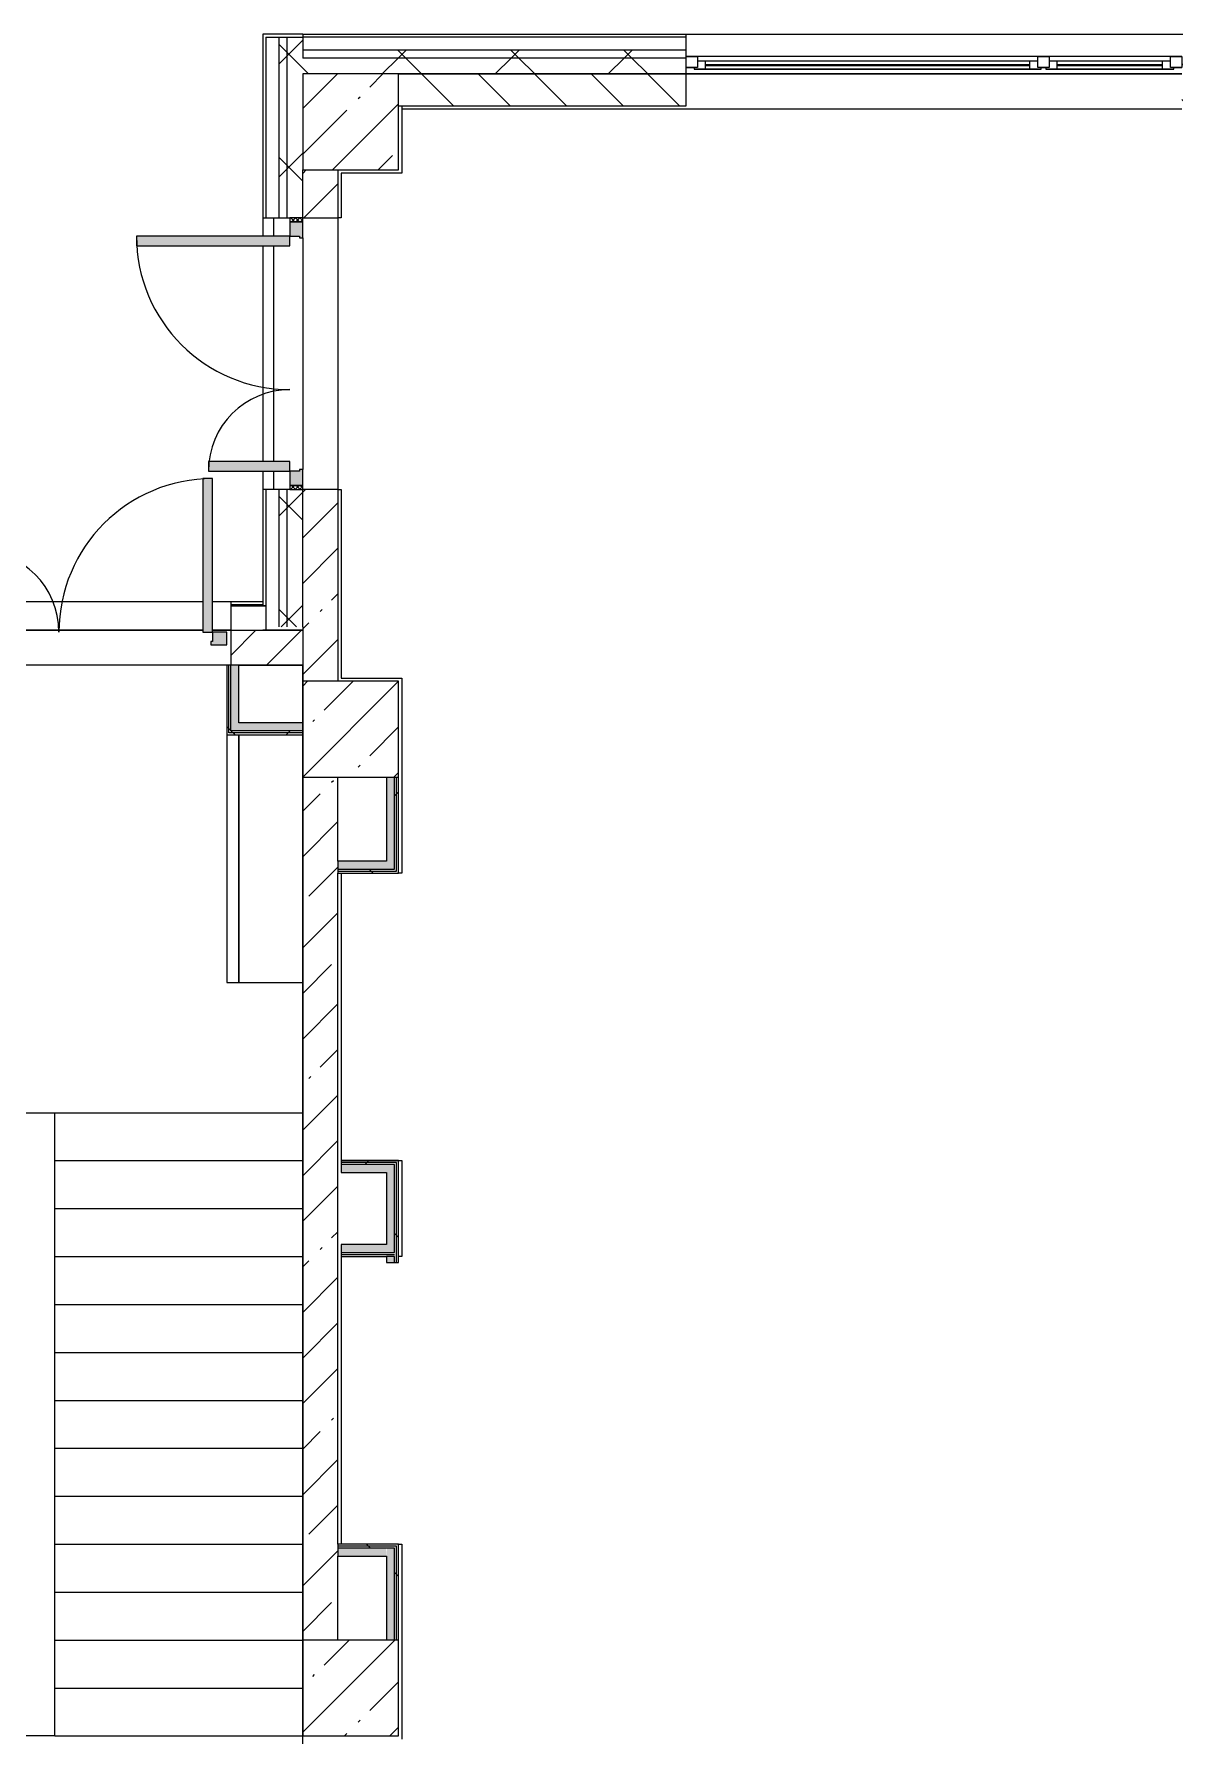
# Model space of a CAD drawing. Header units: millimetres. Extents: x 81610 to 276841, y -8553 to 29000.
# Drawn here: x 190310 to 197448, y 16700 to 27350 of the extents above; entities that cross this region are included whole.
import ezdxf

# ---------------------------------------------------------------- set-up
doc = ezdxf.new("R2010")
doc.units = ezdxf.units.MM
for name, color, linetype, lineweight, true_color in [('A-DOOR-3', 7, 'Continuous', 5, 0xe2e2e2), ('A-DOOR-4', 7, 'Continuous', 5, 0xaaaaaa), ('A-DOOR-FRAM-3', 7, 'Continuous', 5, 0xaaaaaa), ('A-FLOR-2', 7, 'Continuous', 5, 0xaaaaaa), ('I-WALL-2', 7, 'Continuous', 5, 0xe7e7e7), ('I-WALL-3', 7, 'Continuous', 9, 0xe7e7e7)]:
    doc.layers.add(name, color=color, linetype=linetype, lineweight=lineweight, true_color=true_color)
for name, color, linetype, lineweight in [('A-GLAZ-3', 7, 'Continuous', 5), ('A-WALL', 7, 'Continuous', 9), ('A-WALL-5', 7, 'Continuous', 5), ('I-WALL-4', 7, 'Continuous', 5), ('S-COLS-3', 7, 'Continuous', 5), ('S-STRS-MBND-1', 7, 'Continuous', 5)]:
    doc.layers.add(name, color=color, linetype=linetype, lineweight=lineweight)
pattern_1 = [(45, (149830.96, 0), (-353.5534, 353.5534), []), (135, (149830.96, 0), (-353.5534, -353.5534), [])]
pattern_2 = [(45, (149830.96, 0), (-285.123, 285.123), []), (45, (150116.1, 0), (-285.123, 285.123), [504.031, -100.806, 16.764, -84.042])]
pattern_3 = [(45, (149830.96, 0), (-530.33, 530.33), []), (135, (149830.96, 0), (-530.33, -530.33), [])]

# ---------------------------------------------------------------- blocks, each defined once
blk = doc.blocks.new('BSC_Колонна _Прямоугольная - 600х600-V38-1_11_3_птичка')
at = {"layer": 'S-COLS-3'}
h = blk.add_hatch(dxfattribs=at)
h.set_pattern_fill('FP_84', color=256, style=0, pattern_type=2)
h.set_pattern_definition([(45, (-42460, -26800), (-285.123, 285.123), []), (45, (-42174.88, -26800), (-285.123, 285.123), [504.031, -100.806, 16.764, -84.042])])
h.paths.add_polyline_path([(-60, -300), (300, -300), (300, 300), (-300, 300), (-300, -300), (-80, -300)])
for p, q in [((300, 300), (-300, 300)), ((-300, 300), (-300, -300)), ((300, -300), (300, 300)), ((-300, -300), (300, -300))]:
    blk.add_line(p, q, dxfattribs=at)
blk = doc.blocks.new('BSC_Колонна _Прямоугольная - 600х600-V48-1_11_3_птичка')
at = {"layer": 'S-COLS-3'}
h = blk.add_hatch(dxfattribs=at)
h.set_pattern_fill('FP_95', color=256, style=0, pattern_type=2)
h.set_pattern_definition([(45, (-42460, -17000), (-285.123, 285.123), []), (45, (-42174.88, -17000), (-285.123, 285.123), [504.031, -100.806, 16.764, -84.042])])
h.paths.add_polyline_path([(-60, -300), (300, -300), (300, 300), (-300, 300), (-300, -300)])
for p, q in [((300, 300), (-300, 300)), ((-300, 300), (-300, -300)), ((300, -300), (300, 300)), ((-300, -300), (300, -300))]:
    blk.add_line(p, q, dxfattribs=at)
blk = doc.blocks.new('BSC_Колонна _Прямоугольная - 600х600-V49-1_11_3_птичка')
at = {"layer": 'S-COLS-3'}
h = blk.add_hatch(dxfattribs=at)
h.set_pattern_fill('FP_96', color=256, style=0, pattern_type=2)
h.set_pattern_definition([(45, (-42460, -23000), (-285.123, 285.123), []), (45, (-42174.88, -23000), (-285.123, 285.123), [504.031, -100.806, 16.764, -84.042])])
h.paths.add_polyline_path([(300, -300), (300, 300), (-300, 300), (-300, -300), (172, -300)])
for p, q in [((300, 300), (-300, 300)), ((-300, 300), (-300, -300)), ((300, -300), (300, 300)), ((-300, -300), (300, -300))]:
    blk.add_line(p, q, dxfattribs=at)
blk = doc.blocks.new('110_Дверь_СКБ_2Ст_Наружная - ДН-1_л__ Двухстворчатая 1350 х3200 _ЛК_ в свету с верхним остеклением 2-22448815-1_11_3_птичка')
at = {"layer": 'A-DOOR-3'}
for points in [[(754.5, -91), (754.5, 869), (694.5, 869), (694.5, -91)], [(-655.5, -91), (-655.5, 419), (-715.5, 419), (-715.5, -91)]]:
    blk.add_hatch(color=256, dxfattribs=at).paths.add_polyline_path(points)
h = blk.add_hatch(color=256, dxfattribs=at)
h.paths.add_polyline_path([(754.5, -171), (844.5, -171), (844.5, -91), (754.5, -91), (754.5, -151), (744.5, -151), (744.5, -171)])
h.paths.add_polyline_path([(-715.5, -171), (-705.5, -171), (-705.5, -151), (-715.5, -151), (-715.5, -91), (-805.5, -91), (-805.5, -171)])
at = {"layer": 'A-DOOR-4'}
for p, q in [((754.5, 869), (694.5, 869)), ((694.5, 869), (694.5, -91)), ((754.5, -91), (754.5, 869)), ((-715.5, 419), (-715.5, -91)), ((-655.5, 419), (-715.5, 419)), ((-655.5, -91), (-655.5, 419)), ((-715.5, -91), (-655.5, -91)), ((694.5, -91), (754.5, -91))]:
    blk.add_line(p, q, dxfattribs=at)
for centre, radius, start, end in [((754.5, -91), 960, 90, 180), ((-715.5, -91), 510, 0, 90)]:
    blk.add_arc(centre, radius, start, end, dxfattribs=at)
at = {"layer": 'A-DOOR-FRAM-3'}
for p, q in [((-715.5, -91), (-805.5, -91)), ((-805.5, -91), (-805.5, -171)), ((-715.5, -151), (-715.5, -91)), ((754.5, -91), (754.5, -151)), ((844.5, -91), (754.5, -91)), ((844.5, -171), (844.5, -91)), ((-805.5, -171), (-705.5, -171)), ((-705.5, -151), (-715.5, -151)), ((-705.5, -171), (-705.5, -151)), ((754.5, -151), (744.5, -151)), ((744.5, -151), (744.5, -171)), ((744.5, -171), (844.5, -171))]:
    blk.add_line(p, q, dxfattribs=at)
blk = doc.blocks.new('120_Окно_СКБ_2Ст - 120_Окно_СКБ_2Ст 3100х2500 _мал_створка слева_-22273855-1_11_3_птичка')
at = {"layer": 'A-GLAZ-3'}
for p, q in [((-1550, -75), (-1550, -5)), ((-1550, -5), (-1480, -5)), ((1550, -5), (-1550, -5)), ((-1480, -75), (-1550, -75)), ((-1550, -75), (-1500, -75)), ((-1480, -75), (-1500, -75)), ((-1500, -75), (-1500, -85)), ((-1500, -85), (670, -85)), ((670, -85), (-1500, -85)), ((-1480, -5), (-1480, -75)), ((650, -35), (-1480, -35)), ((-1480, -35), (-1480, -75)), ((-1430, -85), (-1430, -35)), ((-1430, -55), (600, -55)), ((600, -65), (-1430, -65)), ((600, -85), (600, -35)), ((650, -75), (650, -5)), ((650, -5), (720, -5)), ((650, -75), (650, -35)), ((720, -75), (650, -75)), ((670, -75), (650, -75)), ((670, -75), (700, -75)), ((670, -85), (670, -75)), ((720, -75), (700, -75)), ((700, -75), (700, -85)), ((700, -85), (1500, -85)), ((1500, -85), (700, -85)), ((720, -5), (720, -75)), ((1480, -35), (720, -35)), ((720, -35), (720, -75)), ((770, -85), (770, -35)), ((770, -55), (1430, -55)), ((1430, -65), (770, -65)), ((1430, -85), (1430, -35)), ((1480, -75), (1480, -5)), ((1480, -5), (1550, -5)), ((1480, -75), (1480, -35)), ((1550, -75), (1480, -75)), ((1500, -75), (1480, -75)), ((1500, -75), (1550, -75)), ((1500, -85), (1500, -75)), ((1550, -5), (1550, -75))]:
    blk.add_line(p, q, dxfattribs=at)
blk = doc.blocks.new('110_Дверь_СКБ_2Ст_Наружная - ДН-1_л__ Двухстворчатая 1350 х3200 _ЛК_ в свету с верхним остеклением EI30-23529464-1_11_3_птичка')
at = {"layer": 'A-DOOR-3'}
for points in [[(694.5, 105), (694.5, -45), (754.5, -45), (754.5, 915), (694.5, 915), (694.5, 125)], [(-715.5, -25), (-715.5, -45), (-655.5, -45), (-655.5, 465), (-715.5, 465), (-715.5, 12.4)]]:
    blk.add_hatch(color=256, dxfattribs=at).paths.add_polyline_path(points)
h = blk.add_hatch(color=256, dxfattribs=at)
h.paths.add_polyline_path([(-805.5, -125), (-705.5, -125), (-705.5, -105), (-715.5, -105), (-715.5, -45), (-805.5, -45)])
h.paths.add_polyline_path([(744.5, -125), (844.5, -125), (844.5, -45), (754.5, -45), (754.5, -105), (744.5, -105)])
at = {"layer": 'A-DOOR-4'}
h = blk.add_hatch(dxfattribs=at)
h.set_pattern_fill('FP_167', color=256, style=0, pattern_type=2)
h.set_pattern_definition([(135, (1451.41, 189.685), (-14.14214, -14.14214), []), (225, (1451.41, 189.685), (14.14214, -14.14214), [])])
h.paths.add_polyline_path([(844.5, -125), (869.5, -125), (869.5, -45), (844.5, -45), (844.5, -105)])
at = {"layer": 'A-DOOR-FRAM-3'}
h = blk.add_hatch(dxfattribs=at)
h.set_pattern_fill('FP_168', color=256, style=0, pattern_type=2)
h.set_pattern_definition([(45, (-671.384, 189.685), (-14.1421, 14.1421), []), (135, (-671.384, 189.685), (-14.1421, -14.1421), [])])
h.paths.add_polyline_path([(-830.5, -45), (-830.5, -125), (-805.5, -125), (-805.5, -45)])
at = {"layer": 'A-DOOR-4'}
for p, q in [((754.5, 915), (694.5, 915)), ((694.5, 915), (694.5, -45)), ((754.5, -45), (754.5, 915)), ((-715.5, 465), (-715.5, -45)), ((-655.5, 465), (-715.5, 465)), ((-655.5, -45), (-655.5, 465)), ((-715.5, -45), (-655.5, -45)), ((694.5, -45), (754.5, -45))]:
    blk.add_line(p, q, dxfattribs=at)
for centre, radius, start, end in [((754.5, -45), 960, 90, 180), ((-715.5, -45), 510, 0, 90)]:
    blk.add_arc(centre, radius, start, end, dxfattribs=at)
at = {"layer": 'A-DOOR-FRAM-3'}
for p, q in [((-805.5, -45), (-830.5, -45)), ((-830.5, -45), (-830.5, -125)), ((-715.5, -45), (-805.5, -45)), ((-805.5, -45), (-805.5, -125)), ((-805.5, -125), (-805.5, -45)), ((-715.5, -105), (-715.5, -45)), ((-705.5, -105), (-715.5, -105)), ((-705.5, -125), (-705.5, -105)), ((754.5, -105), (744.5, -105)), ((744.5, -105), (744.5, -125)), ((754.5, -45), (754.5, -105)), ((844.5, -45), (754.5, -45)), ((844.5, -125), (844.5, -45)), ((869.5, -45), (844.5, -45)), ((844.5, -45), (844.5, -125)), ((869.5, -125), (869.5, -45)), ((-830.5, -125), (-805.5, -125)), ((-805.5, -125), (-705.5, -125)), ((744.5, -125), (844.5, -125)), ((844.5, -125), (869.5, -125))]:
    blk.add_line(p, q, dxfattribs=at)
blk = doc.blocks.new('Зашивка приборов отопления6 - Зашивка приборов отопления-33276534-1_11_3_птичка')
at = {"layer": 'A-WALL-5'}
for p, q in [((75235, 535), (73685, 535)), ((73685, 535), (73685, 460)), ((73685, 460), (73685, 60)), ((75235, 460), (73685, 460)), ((73685, 460), (73685, 60)), ((73685, 460), (75235, 460))]:
    blk.add_line(p, q, dxfattribs=at)

msp = doc.modelspace()

# ---------------------------------------------------------------- hatches: boundary and pattern name
at = {"layer": 'A-WALL-5'}
h = msp.add_hatch(dxfattribs=at)
h.set_pattern_fill('FP_65', color=256, style=0, pattern_type=2)
h.set_pattern_definition(pattern_1)
h.paths.add_polyline_path([(191841, 23639.7), (191891, 23641.9), (191891, 24500), (191841, 24500), (191841, 23640.3)])
h.paths.add_polyline_path([(191891, 26200), (191891, 27330), (191841, 27330), (191841, 26200), (191881, 26200)])
h = msp.add_hatch(dxfattribs=at)
h.set_pattern_fill('FP_65', color=256, style=0, pattern_type=2)
h.set_pattern_definition(pattern_1)
h.paths.add_polyline_path([(191971.2, 23639.7), (191991, 23641.9), (191991, 24500), (191891, 24500), (191891, 23639.7), (191970.1, 23639.7)])
h.paths.add_polyline_path([(191911, 26200), (191991, 26200), (191991, 27330), (191891, 27330), (191891, 26200)])
h = msp.add_hatch(dxfattribs=at)
h.set_pattern_fill('FP_65', color=256, style=0, pattern_type=2)
h.set_pattern_definition(pattern_1)
h.paths.add_polyline_path([(233256.1, 27200), (234801, 27200), (234801, 27250), (230181, 27250), (230181, 27200), (233056.1, 27200)])
h.paths.add_polyline_path([(220641, 27200), (220641, 27250), (218041, 27250), (218041, 27200), (220141, 27200)])
h.paths.add_polyline_path([(216591, 27200), (216941, 27200), (216941, 27250), (215991, 27250), (215991, 27200)])
h.paths.add_polyline_path([(222741, 27200), (224081, 27200), (224081, 27250), (222741, 27250), (222741, 27210)])
h.paths.add_polyline_path([(227081, 27200), (227081, 27250), (226181, 27250), (226181, 27200), (226581, 27200)])
h.paths.add_polyline_path([(207536, 27200), (207536, 27250), (206691, 27250), (206691, 27200)])
h.paths.add_polyline_path([(210123.1, 27200), (210891, 27200), (210891, 27250), (209836, 27250), (209836, 27200)])
h.paths.add_polyline_path([(198591, 27200), (198591, 27250), (197491, 27250), (197491, 27200), (197991, 27200)])
h.paths.add_polyline_path([(204591, 27200), (204591, 27250), (203691, 27250), (203691, 27200), (204546.2, 27200)])
h.paths.add_polyline_path([(201591, 27200), (201591, 27250), (200691, 27250), (200691, 27200)])
h.paths.add_polyline_path([(194391, 27200), (194391, 27250), (191991, 27250), (191991, 27200), (193392.5, 27200)])
h = msp.add_hatch(dxfattribs=at)
h.set_pattern_fill('FP_65', color=256, style=0, pattern_type=2)
h.set_pattern_definition(pattern_1)
h.paths.add_polyline_path([(192591, 27100), (194391, 27100), (194391, 27200), (191991, 27200), (191991, 27100)])
h.paths.add_polyline_path([(210591, 27100), (210891, 27100), (210891, 27200), (209836, 27200), (209836, 27100), (210123.1, 27100)])
h.paths.add_polyline_path([(233931, 27100), (234801, 27100), (234796.4, 27200), (230181, 27198.1), (230181, 27100), (233256.1, 27100)])
h.paths.add_polyline_path([(201231, 27100), (201591, 27100), (201591, 27200), (200691, 27200), (200691, 27100)])
h.paths.add_polyline_path([(203691, 27100), (204591, 27100), (204591, 27200), (203691, 27200), (203691, 27140)])
h.paths.add_polyline_path([(197691, 27100), (198591, 27100), (198591, 27200), (197491, 27200), (197491, 27100)])
h.paths.add_polyline_path([(216909, 27100), (216909, 27102), (216909, 27110), (216941, 27110), (216941, 27200), (215991, 27200), (215991, 27100), (216891, 27100)])
h.paths.add_polyline_path([(207536, 27100), (207536, 27200), (206691, 27200), (206691, 27100), (207181, 27100)])
h.paths.add_polyline_path([(226581, 27100), (227081, 27100), (227081, 27200), (226181, 27200), (226181, 27100)])
h.paths.add_polyline_path([(218073, 27100), (220641, 27100), (220641, 27200), (218041, 27200), (218041, 27110), (218073, 27110), (218073, 27102), (218041, 27100)])
h.paths.add_polyline_path([(223371, 27100), (224081, 27100), (224081, 27200), (222741, 27200), (222741, 27100)])
h = msp.add_hatch(dxfattribs=at)
h.set_pattern_fill('FP_76', color=256, style=0, pattern_type=2)
h.set_pattern_definition([(135, (149830.96, 0), (-176.7767, -176.7767), [])])
h.paths.add_polyline_path([(207181, 26900), (207536, 26900), (207536, 27100), (206691, 27100), (206691, 26900)])
h.paths.add_polyline_path([(192591, 26900), (194391, 26900), (194391, 27100), (192591, 27100), (192591, 27061.4)])
h.paths.add_polyline_path([(200828.3, 26900), (201591, 26900), (201591, 27100), (200691, 27100), (200691, 26900)])
h.paths.add_polyline_path([(203691, 26900), (203991, 26900), (203991, 27100), (203691, 27100), (203691, 26969.4)])
h.paths.add_polyline_path([(230481, 26900), (230481, 27100), (230181, 27100), (230181, 26900)])
h.paths.add_polyline_path([(210591, 26900), (210891, 26900), (210891, 27100), (210591, 27100), (210591, 26953.9)])
h.paths.add_polyline_path([(226581, 26900), (226581, 27100), (226181, 27100), (226181, 26900), (226259.1, 26900)])
h.paths.add_polyline_path([(216891, 26900), (216891, 27100), (216591, 27100), (216591, 26900)])
h.paths.add_polyline_path([(209836, 26900), (209991, 26900), (209991, 27100), (209836, 27100), (209836, 26936.5)])
h.paths.add_polyline_path([(218037, 26900), (220141, 26900), (220141, 27100), (218037, 27100), (218037, 27091.3)])
h.paths.add_polyline_path([(224081, 26900), (224081, 27100), (223871, 27100), (223871, 26900)])
h.paths.add_polyline_path([(223371, 26900), (223371, 27100), (222741, 27100), (222741, 26900)])
h.paths.add_polyline_path([(197491, 26900), (197991, 26900), (197991, 27100), (197491, 27100), (197491, 27079.6)])
h = msp.add_hatch(dxfattribs=at)
h.set_pattern_fill('FP_65', color=256, style=0, pattern_type=2)
h.set_pattern_definition(pattern_1)
h.paths.add_polyline_path([(188370.5, 23620), (188741, 23620), (188741, 23769.7), (188321, 23769.7), (188323.3, 23620)])
h.paths.add_polyline_path([(189641, 23620), (189841, 23620), (189841, 23769.7), (189641, 23769.7), (189641, 23627.7)])
h.paths.add_polyline_path([(191741, 23620), (191761, 23620), (191761, 23769.7), (191541, 23769.7), (191541, 23620), (191591, 23620)])
at = {"layer": 'I-WALL-2'}
for points in [[(192566, 22125), (192566, 22700), (192516, 22700), (192516, 22125)], [(192231, 22125), (192516, 22125), (192516, 22175), (192211, 22175), (192211, 22125)], [(192232, 20225), (192516, 20225), (192516, 20275), (192232, 20275)], [(192516, 19725), (192516, 19775), (192232, 19775), (192232, 19725)], [(192516, 17825), (192511.2, 17875), (192211, 17875), (192211, 17825)], [(192516, 17300), (192566, 17300), (192566, 17875), (192516, 17875), (192516, 17825)]]:
    msp.add_hatch(color=256, dxfattribs=at).paths.add_polyline_path(points)
h = msp.add_hatch(color=256, dxfattribs=at)
h.paths.add_polyline_path([(192516, 19662.5), (192566, 19662.5), (192566, 19700), (192516, 19700)])
h.paths.add_polyline_path([(192566, 19725), (192566, 20275), (192516, 20275), (192516, 19725), (192556.6, 19725)])
at = {"layer": 'I-WALL-3'}
for points in [[(191541, 22990), (191591, 22990), (191591, 23400), (191541, 23400), (191541, 23067)], [(191884.6, 22990), (191991, 22990), (191991, 23040), (191591, 23040), (191591, 22990), (191839.6, 22990)]]:
    msp.add_hatch(color=256, dxfattribs=at).paths.add_polyline_path(points)
at = {"layer": 'I-WALL-4'}
h = msp.add_hatch(dxfattribs=at)
h.set_pattern_fill('FP_45', color=256, style=0, pattern_type=2)
h.set_pattern_definition(pattern_2)
h.paths.add_polyline_path([(192120.4, 23300), (192211, 23300), (192211, 24500), (191991, 24500), (191991, 23300), (191998.3, 23300)])
h.paths.add_polyline_path([(192211, 26200), (192211, 26500), (191991, 26500), (191991, 26200), (192027.1, 26200)])
h = msp.add_hatch(dxfattribs=at)
h.set_pattern_fill('FP_45', color=256, style=0, pattern_type=2)
h.set_pattern_definition(pattern_2)
h.paths.add_polyline_path([(191541, 23400), (191991, 23400), (191985.9, 23620), (191541, 23619.7)])
h.paths.add_polyline_path([(189841, 23400), (189841, 23620), (189641, 23619.7), (189641, 23400), (189674.6, 23400)])
h.paths.add_polyline_path([(188591, 23400), (188741, 23400), (188741, 23620), (188371, 23619.7), (188371, 23420.3), (188591, 23420.3)])
h = msp.add_hatch(dxfattribs=at)
h.set_pattern_fill('FP_181', color=256, style=0, pattern_type=2)
h.set_pattern_definition(pattern_3)
h.paths.add_polyline_path([(191528.5, 22965), (191528.5, 23400), (191516, 23400), (191516, 22965)])
h = msp.add_hatch(dxfattribs=at)
h.set_pattern_fill('FP_181', color=256, style=0, pattern_type=2)
h.set_pattern_definition(pattern_3)
h.paths.add_polyline_path([(191528.5, 22977.5), (191541, 22977.5), (191541, 23400), (191528.5, 23400)])
h = msp.add_hatch(dxfattribs=at)
h.set_pattern_fill('FP_181', color=256, style=0, pattern_type=2)
h.set_pattern_definition(pattern_3)
h.paths.add_polyline_path([(191893.8, 22965), (191991, 22965), (191991, 22977.5), (191528.5, 22975), (191533.6, 22965), (191891.7, 22965)])
h = msp.add_hatch(dxfattribs=at)
h.set_pattern_fill('FP_181', color=256, style=0, pattern_type=2)
h.set_pattern_definition(pattern_3)
h.paths.add_polyline_path([(191991, 22977.5), (191991, 22990), (191541, 22990), (191541, 22977.5), (191889.2, 22977.5)])
h = msp.add_hatch(dxfattribs=at)
h.set_pattern_fill('FP_45', color=256, style=0, pattern_type=2)
h.set_pattern_definition(pattern_2)
h.paths.add_polyline_path([(192211, 17300), (192211, 22700), (191991, 22700), (191991, 17300)])
h = msp.add_hatch(dxfattribs=at)
h.set_pattern_fill('FP_181', color=256, style=0, pattern_type=2)
h.set_pattern_definition(pattern_3)
h.paths.add_polyline_path([(192578.5, 22112.5), (192578.5, 22700), (192566, 22700), (192566, 22112.5)])
h = msp.add_hatch(dxfattribs=at)
h.set_pattern_fill('FP_181', color=256, style=0, pattern_type=2)
h.set_pattern_definition(pattern_3)
h.paths.add_polyline_path([(192591, 22100), (192591, 22700), (192578.5, 22700), (192578.5, 22100)])
h = msp.add_hatch(dxfattribs=at)
h.set_pattern_fill('FP_181', color=256, style=0, pattern_type=2)
h.set_pattern_definition(pattern_3)
h.paths.add_polyline_path([(192565.7, 22112.5), (192566, 22112.5), (192566, 22125), (192211, 22125), (192211, 22112.5), (192516, 22112.5)])
h = msp.add_hatch(dxfattribs=at)
h.set_pattern_fill('FP_181', color=256, style=0, pattern_type=2)
h.set_pattern_definition(pattern_3)
h.paths.add_polyline_path([(192231, 22100), (192578.5, 22100), (192578.5, 22112.5), (192211, 22112.5), (192211, 22100)])
h = msp.add_hatch(dxfattribs=at)
h.set_pattern_fill('FP_181', color=256, style=0, pattern_type=2)
h.set_pattern_definition(pattern_3)
h.paths.add_polyline_path([(192578.5, 20287.5), (192578.5, 20300), (192232, 20300), (192232, 20287.5), (192566, 20287.5)])
h = msp.add_hatch(dxfattribs=at)
h.set_pattern_fill('FP_181', color=256, style=0, pattern_type=2)
h.set_pattern_definition(pattern_3)
h.paths.add_polyline_path([(192554.8, 20275), (192566, 20280.1), (192566, 20287.5), (192232, 20287.5), (192232, 20275), (192516, 20275)])
h = msp.add_hatch(dxfattribs=at)
h.set_pattern_fill('FP_181', color=256, style=0, pattern_type=2)
h.set_pattern_definition(pattern_3)
h.paths.add_polyline_path([(192578.5, 19662.5), (192578.5, 20287.5), (192566, 20287.5), (192566, 19662.5)])
h = msp.add_hatch(dxfattribs=at)
h.set_pattern_fill('FP_181', color=256, style=0, pattern_type=2)
h.set_pattern_definition(pattern_3)
h.paths.add_polyline_path([(192591, 19662.5), (192591, 20300), (192578.5, 20300), (192578.5, 19662.5)])
h = msp.add_hatch(dxfattribs=at)
h.set_pattern_fill('FP_181', color=256, style=0, pattern_type=2)
h.set_pattern_definition(pattern_3)
h.paths.add_polyline_path([(192578.5, 17887.5), (192578.5, 17900), (192211, 17900), (192211, 17887.5), (192566, 17887.5)])
h = msp.add_hatch(dxfattribs=at)
h.set_pattern_fill('FP_181', color=256, style=0, pattern_type=2)
h.set_pattern_definition(pattern_3)
h.paths.add_polyline_path([(192578.5, 17300), (192591, 17300), (192591, 17900), (192578.5, 17900), (192578.5, 17825)])
h = msp.add_hatch(dxfattribs=at)
h.set_pattern_fill('FP_181', color=256, style=0, pattern_type=2)
h.set_pattern_definition(pattern_3)
h.paths.add_polyline_path([(192566, 17875), (192565.7, 17887.5), (192211, 17887.5), (192211, 17875), (192516, 17875)])
h = msp.add_hatch(dxfattribs=at)
h.set_pattern_fill('FP_181', color=256, style=0, pattern_type=2)
h.set_pattern_definition(pattern_3)
h.paths.add_polyline_path([(192578.5, 17300), (192578.5, 17887.5), (192566, 17887.5), (192566, 17300)])

# ---------------------------------------------------------------- linework, layer by layer
at = {"layer": 'A-FLOR-2'}
for p, q in [((192611, 26880), (192611, 26480)), ((192611, 26480), (192231, 26480)), ((192231, 26480), (192231, 26200)), ((191741, 26200), (191741, 26085)), ((192231, 26200), (192211, 26200)), ((191741, 26025), (191741, 24675)), ((191741, 24615), (191741, 24500)), ((192211, 24500), (192231, 24500)), ((192231, 24500), (192231, 23320)), ((192231, 23320), (192611, 23320)), ((192611, 23320), (192611, 22100)), ((192231, 22100), (192231, 20300.5)), ((192611, 22100), (192591, 22100)), ((192231, 20300.5), (192611, 20300.5)), ((192611, 20300.5), (192611, 19700.5)), ((192231, 19700.5), (192231, 17900)), ((192611, 19700.5), (192590.2, 19700.5)), ((192591, 17900), (192611, 17900)), ((192611, 17900), (192611, 16680))]:
    msp.add_line(p, q, dxfattribs=at)
at = {"layer": 'A-WALL'}
for p, q in [((191761, 27330), (191991, 27330)), ((191761, 27330), (191761, 26200)), ((191841, 27330), (191841, 26200)), ((191891, 27330), (191891, 26200)), ((191991, 27350), (191991, 27200)), ((194391, 27330), (191991, 27330)), ((194391, 27250), (191991, 27250)), ((194391, 27200), (191991, 27200)), ((194391, 27100), (192591, 27100)), ((192591, 27100), (194391, 27100)), ((191991, 26200), (191991, 26500)), ((191761, 24500), (191761, 23639.7)), ((191841, 24500), (191841, 23639.7)), ((191891, 24500), (191891, 23639.7)), ((191991, 23639.7), (191991, 24500)), ((191761, 23772.7), (191541, 23772.7)), ((191761, 23769.7), (191541, 23769.7)), ((191741, 23772.7), (191741, 23777.7)), ((191541, 23620), (191741, 23620)), ((191741, 23620), (191741, 23619.7)), ((191741, 23619.7), (191761, 23619.7)), ((191528.5, 22977.5), (191528.5, 23400)), ((191591, 23400), (191541, 23400)), ((191541, 22990), (191541, 23400)), ((191991, 22977.5), (191528.5, 22977.5)), ((191991, 22990), (191541, 22990)), ((192566, 22125), (192566, 22700)), ((192578.5, 22112.5), (192578.5, 22700)), ((192211, 22175), (192211, 22100)), ((192211, 22125), (192566, 22125)), ((192211, 22112.5), (192578.5, 22112.5)), ((192578.5, 20287.5), (192232, 20287.5)), ((192566, 20275), (192232, 20275)), ((192566, 19725), (192566, 20275)), ((192578.5, 19662.5), (192578.5, 20287.5)), ((192232, 19725), (192566, 19725)), ((192232, 19712.5), (192566, 19712.5)), ((192566, 19700), (192516, 19700)), ((192566, 19662.5), (192566, 19700)), ((192211, 17900), (192211, 17825)), ((192578.5, 17887.5), (192211, 17887.5)), ((192566, 17875), (192211, 17875)), ((192566, 17300), (192566, 17875)), ((192578.5, 17300), (192578.5, 17887.5))]:
    msp.add_line(p, q, dxfattribs=at)
at = {"layer": 'A-WALL-5'}
for p, q in [((191991, 27350), (191741, 27350)), ((191741, 27350), (191741, 26200)), ((191991, 27350), (216941, 27350)), ((194391, 27100), (194391, 27350)), ((194391, 26900), (194391, 27100)), ((197491, 27100), (194391, 27100)), ((192591, 26900), (194391, 26900)), ((191741, 26200), (191911, 26200)), ((191811, 26085), (191811, 26200)), ((191811, 24675), (191811, 26025)), ((191991, 26075), (191991, 24625)), ((191811, 24500), (191811, 24615)), ((191911, 24500), (191741, 24500)), ((191741, 24500), (191741, 23777.7)), ((190016, 23799.7), (191366, 23799.7)), ((191426, 23799.7), (191741.6, 23799.7)), ((191541, 23799.7), (191541, 23620)), ((191741, 23777.7), (191541, 23777.7)), ((191366, 23619.7), (190016, 23619.7)), ((191541, 23619.7), (191426, 23619.7)), ((191761, 23639.7), (191761, 23619.7)), ((191761, 23619.7), (191991, 23619.7))]:
    msp.add_line(p, q, dxfattribs=at)
at = {"layer": 'I-WALL-4'}
for p, q in [((194391, 27100), (197491, 27100)), ((192611, 26900), (192611, 26880)), ((197491.6, 26880), (192611, 26880)), ((192211, 26500), (192211, 23300)), ((191991, 26200), (192211, 26200)), ((192211, 24500), (191991, 24500)), ((190016, 23620), (191366, 23620)), ((191426, 23620), (191541, 23620)), ((191541, 23620), (191541, 23400)), ((191991, 23620), (191741, 23620)), ((191991, 23639.7), (191991, 23300)), ((191541, 23400), (188371, 23400)), ((191516, 23400), (191516, 22965)), ((191591, 23400), (191991, 23400)), ((191591, 23040), (191591, 23400)), ((191991, 23040), (191591, 23040)), ((191516, 22965), (191991, 22965)), ((191991, 22700), (191991, 17300)), ((192211, 22175), (192211, 22700)), ((192516, 22700), (192516, 22175)), ((192591, 22100), (192591, 22700)), ((192516, 22175), (192211, 22175)), ((192211, 17900), (192211, 22100)), ((192211, 22100), (192591, 22100)), ((192591, 20300), (192232, 20300)), ((192232, 20300), (192232, 20225)), ((192591, 19662.5), (192591, 20300)), ((192232, 20225), (192516, 20225)), ((192516, 20225), (192516, 19775)), ((192516, 19775), (192232, 19775)), ((192232, 19775), (192232, 19700)), ((192232, 19700), (192516, 19700)), ((192516, 19700), (192516, 19662.5)), ((192516, 19662.5), (192591, 19662.5)), ((192591, 17900), (192211, 17900)), ((192591, 17300), (192591, 17900)), ((192211, 17300), (192211, 17825)), ((192211, 17825), (192516, 17825)), ((192516, 17825), (192516, 17300))]:
    msp.add_line(p, q, dxfattribs=at)
at = {"layer": 'S-STRS-MBND-1'}
for p, q in [((191991, 23400), (188591, 23400)), ((191991, 20600), (191991, 23400)), ((188591, 20600), (190441, 20600)), ((190441, 20600), (191991, 20600)), ((190441, 16700), (190441, 20600)), ((190441, 20600), (191991, 20600)), ((191991, 16700), (191991, 20600)), ((190441, 20300), (191991, 20300)), ((190441, 20300), (191991, 20300)), ((190441, 20000), (191991, 20000)), ((190441, 20000), (191991, 20000)), ((190441, 19700), (191991, 19700)), ((190441, 19700), (191991, 19700)), ((190441, 19400), (191991, 19400)), ((190441, 19400), (191991, 19400)), ((190441, 19100), (191991, 19100)), ((190441, 19100), (191991, 19100)), ((190441, 18800), (191991, 18800)), ((190441, 18800), (191991, 18800)), ((190441, 18500), (191991, 18500)), ((190441, 18500), (191991, 18500)), ((190441, 18200), (191991, 18200)), ((190441, 18200), (191991, 18200)), ((190441, 17900), (191991, 17900)), ((190441, 17900), (191991, 17900)), ((190441, 17600), (191991, 17600)), ((190441, 17600), (191991, 17600)), ((190441, 17300), (191991, 17300)), ((190441, 17300), (191991, 17300)), ((190441, 17000), (191991, 17000)), ((190441, 17000), (191991, 17000)), ((190441, 16700), (190141, 16700)), ((190441, 16700), (191991, 16700)), ((190441, 16700), (191991, 16700)), ((191991, 15200), (191991, 16700))]:
    msp.add_line(p, q, dxfattribs=at)

# ---------------------------------------------------------------- block references
at = {"layer": 'A-DOOR-4', "rotation": 89.9999999999999}
msp.add_blockref('110_Дверь_СКБ_2Ст_Наружная - ДН-1_л__ Двухстворчатая 1350 х3200 _ЛК_ в свету с верхним остеклением EI30-23529464-1_11_3_птичка', (191866, 25330.5), dxfattribs=at)
at = {"layer": 'A-DOOR-4'}
msp.add_blockref('110_Дверь_СКБ_2Ст_Наружная - ДН-1_л__ Двухстворчатая 1350 х3200 _ЛК_ в свету с верхним остеклением 2-22448815-1_11_3_птичка', (190671.5, 23698.7), dxfattribs=at)
at = {"layer": 'A-GLAZ-3'}
msp.add_blockref('120_Окно_СКБ_2Ст - 120_Окно_СКБ_2Ст 3100х2500 _мал_створка слева_-22273855-1_11_3_птичка', (195941, 27215), dxfattribs=at)
at = {"layer": 'A-WALL-5', "rotation": 89.9999999999998}
msp.add_blockref('Зашивка приборов отопления6 - Зашивка приборов отопления-33276534-1_11_3_птичка', (192051, -52270), dxfattribs=at)
at = {"layer": 'S-COLS-3'}
for name, p in [('BSC_Колонна _Прямоугольная - 600х600-V38-1_11_3_птичка', (192291, 26800)), ('BSC_Колонна _Прямоугольная - 600х600-V49-1_11_3_птичка', (192291, 23000)), ('BSC_Колонна _Прямоугольная - 600х600-V48-1_11_3_птичка', (192291, 17000))]:
    msp.add_blockref(name, p, dxfattribs=at)

doc.saveas('drawing.dxf')
